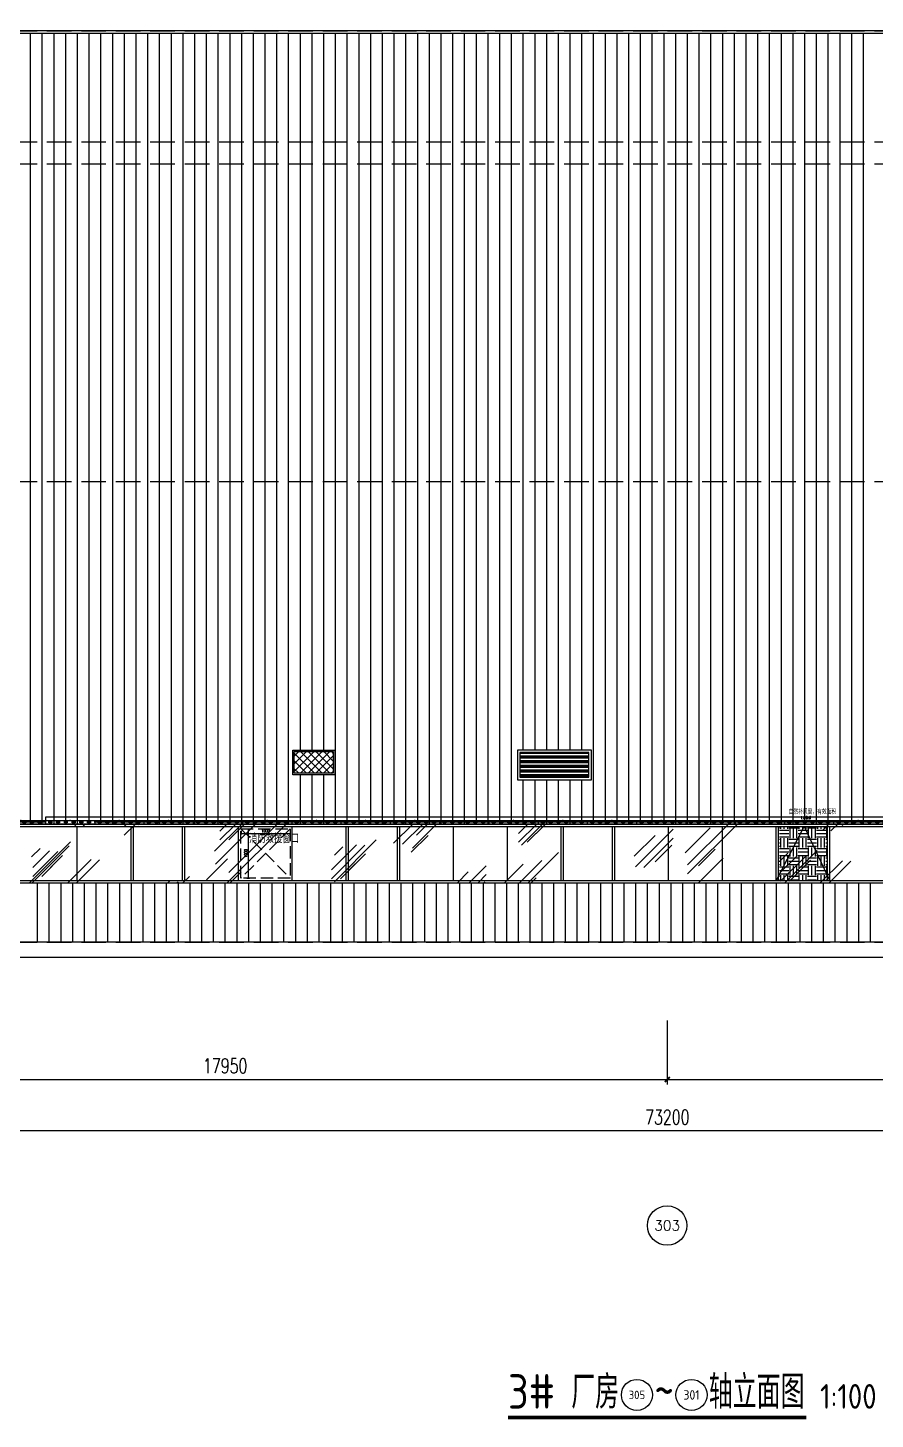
# Model space of a CAD drawing. Extents: x -2377130 to 293730, y -2 to 754590.
# Drawn here: x -331907 to -314707, y 507556 to 535800 of the extents above; entities that cross this region are included whole.
import ezdxf
from ezdxf.enums import TextEntityAlignment as Align

# ---------------------------------------------------------------- set-up
doc = ezdxf.new("R2010")
doc.units = 0
doc.header["$LTSCALE"] = 1000
doc.header["$MEASUREMENT"] = 0
for name, pattern in [('__DASH', [0.35, 0.25, -0.1]), ('DASH', [0.35, 0.25, -0.1]), ('DOTE', [2.42, 2, -0.2, 0.02, -0.2])]:
    doc.linetypes.add(name, pattern=pattern)
doc.layers.get('Defpoints').update_dxf_attribs({"color": 210})
for name, color, linetype in [('A-AXIS-D', 1, 'Continuous'), ('A-AXIS-DOTE', 14, 'DOTE'), ('A-HATCH-2', 251, 'Continuous'), ('A-LIN-V', 9, 'Continuous'), ('A-WINDOW', 140, 'Continuous'), ('AS-WALL', 40, 'Continuous'), ('DIM-照明', 3, 'Continuous'), ('DIM_SYMB', 3, 'Continuous'), ('EQUIP-照明', 3, 'Continuous'), ('PUB_DIM', 3, 'Continuous'), ('PUB_TEXT', 7, 'Continuous'), ('SPACE', 7, 'Continuous'), ('SPACE_HATCH', 8, 'Continuous'), ('建-文字', 7, 'Continuous')]:
    doc.layers.add(name, color=color, linetype=linetype)
doc.layers.add('A-WALL-HATCH', color=8, linetype='Continuous', lineweight=13)
doc.layers.add('A-加建区域', color=47, linetype='Continuous', plot=False)
doc.styles.add('_TCH_AXIS', font='COMPLEX', dxfattribs={"bigfont": 'GBCBIG'})
doc.styles.add('_TCH_DIM_T3', font='SIMPLEX', dxfattribs={"width": 0.705882, "bigfont": 'GBCBIG'})
doc.styles.add('_TCH_SPACE', font='SIMPLEX', dxfattribs={"height": 5, "bigfont": 'GBCBIG'})
doc.styles.add('_TEL_DIM', font='SIMPLEX', dxfattribs={"width": 0.8, "height": 3.5, "bigfont": 'HZTXT'})
doc.styles.add('A-DIM_T3', font='SIMPLEX', dxfattribs={"width": 0.705882, "bigfont": 'GBCBIG'})
doc.styles.add('A-STANDARD', font='SIMPLEX', dxfattribs={"bigfont": 'GBCBIG'})
doc.styles.get("Standard").update_dxf_attribs({"font": 'gbenor.shx', "bigfont": 'gbcbig.shx'})
doc.dimstyles.new('_TCH_ARCH&&20', dxfattribs={"dimtxt": 59.5, "dimasz": 20, "dimexe": 20, "dimexo": 20, "dimgap": 25.25, "dimtad": 1, "dimdec": 0, "dimzin": 0, "dimdsep": 46, "dimtxsty": '_TCH_DIM_T3', "dimblk": 'ARCHTICK', "dimcen": 0.09, "dimclrt": 7, "dimazin": 2, "dimtfac": 1, "dimtdec": 0, "dimtix": 1, "dimtmove": 2, "dimatfit": 3, "dimfxl": 0, "dimtolj": 1, "dimtzin": 0, "dimarcsym": 0})
doc.dimstyles.new('A-DIM&&100', dxfattribs={"dimtxt": 297.5, "dimasz": 100, "dimexe": 100, "dimexo": 100, "dimgap": 126.25, "dimtad": 1, "dimdec": 0, "dimzin": 0, "dimdsep": 46, "dimtxsty": 'A-DIM_T3', "dimblk": 'ARCHTICK', "dimcen": 0.09, "dimclrt": 7, "dimazin": 2, "dimtfac": 1, "dimtdec": 0, "dimtix": 1, "dimtmove": 2, "dimatfit": 3, "dimfxl": 0, "dimtolj": 1, "dimtzin": 0, "dimarcsym": 0})

# ---------------------------------------------------------------- blocks, each defined once
blk = doc.blocks.new('_ArchTick')
at = {"color": 0, "linetype": 'ByBlock', "const_width": 0.4}
blk.add_lwpolyline([(-0.5, -0.5), (0.5, 0.5)], dxfattribs=at)
blk = doc.blocks.new('*D1853')
at = {"layer": 'A-AXIS-D', "color": 0, "lineweight": -2}
for p, q in [((-355526, 514610), (-355526, 513313)), ((-282326, 514610), (-282326, 513313)), ((-355526, 513413), (-282326, 513413))]:
    blk.add_line(p, q, dxfattribs=at)
at = {"layer": 'Defpoints', "color": 0}
for p in [(-355526, 514710), (-282326, 514710), (-282326, 513413)]:
    blk.add_point(p, dxfattribs=at)
at = {"layer": 'A-AXIS-D', "color": 0, "lineweight": -2, "xscale": 100, "yscale": 100, "zscale": 100, "rotation": 180}
blk.add_blockref('_ArchTick', (-355526, 513413), dxfattribs=at)
at = {"layer": 'A-AXIS-D', "color": 0, "lineweight": -2, "xscale": 100, "yscale": 100, "zscale": 100}
blk.add_blockref('_ArchTick', (-282326, 513413), dxfattribs=at)
at = {"layer": 'A-AXIS-D', "color": 7, "insert": (-318926, 513688), "char_height": 297.5, "attachment_point": 5, "style": 'A-DIM_T3'}
blk.add_mtext('\\A1;73200', dxfattribs=at)
blk = doc.blocks.new('*D1850')
at = {"layer": 'A-AXIS-D', "color": 0, "lineweight": -2}
for p, q in [((-318926, 515650), (-318926, 514353)), ((-300976, 515650), (-300976, 514353)), ((-318926, 514453), (-300976, 514453))]:
    blk.add_line(p, q, dxfattribs=at)
at = {"layer": 'Defpoints', "color": 0}
for p in [(-318926, 515750), (-300976, 515750), (-300976, 514453)]:
    blk.add_point(p, dxfattribs=at)
at = {"layer": 'A-AXIS-D', "color": 0, "lineweight": -2, "xscale": 100, "yscale": 100, "zscale": 100, "rotation": 180}
blk.add_blockref('_ArchTick', (-318926, 514453), dxfattribs=at)
at = {"layer": 'A-AXIS-D', "color": 0, "lineweight": -2, "xscale": 100, "yscale": 100, "zscale": 100}
blk.add_blockref('_ArchTick', (-300976, 514453), dxfattribs=at)
at = {"layer": 'A-AXIS-D', "color": 7, "insert": (-309951, 514728), "char_height": 297.5, "attachment_point": 5, "style": 'A-DIM_T3'}
blk.add_mtext('\\A1;17950', dxfattribs=at)
blk = doc.blocks.new('*D1849')
at = {"layer": 'A-AXIS-D', "color": 0, "lineweight": -2}
for p, q in [((-336876, 515650), (-336876, 514353)), ((-318926, 515650), (-318926, 514353)), ((-336876, 514453), (-318926, 514453))]:
    blk.add_line(p, q, dxfattribs=at)
at = {"layer": 'Defpoints', "color": 0}
for p in [(-336876, 515750), (-318926, 515750), (-318926, 514453)]:
    blk.add_point(p, dxfattribs=at)
at = {"layer": 'A-AXIS-D', "color": 0, "lineweight": -2, "xscale": 100, "yscale": 100, "zscale": 100, "rotation": 180}
blk.add_blockref('_ArchTick', (-336876, 514453), dxfattribs=at)
at = {"layer": 'A-AXIS-D', "color": 0, "lineweight": -2, "xscale": 100, "yscale": 100, "zscale": 100}
blk.add_blockref('_ArchTick', (-318926, 514453), dxfattribs=at)
at = {"layer": 'A-AXIS-D', "color": 7, "insert": (-327901, 514728), "char_height": 297.5, "attachment_point": 5, "style": 'A-DIM_T3'}
blk.add_mtext('\\A1;17950', dxfattribs=at)
blk = doc.blocks.new('*D596')
at = {"layer": 'Defpoints', "color": 0}
for p in [(74222, -10680), (75222, -10680), (75222, -10754)]:
    blk.add_point(p, dxfattribs=at)
at = {"layer": 'PUB_DIM', "color": 0, "lineweight": -2}
for p, q in [((74222, -10700), (74222, -10774)), ((75222, -10700), (75222, -10774)), ((74222, -10754), (75222, -10754))]:
    blk.add_line(p, q, dxfattribs=at)
at = {"layer": 'PUB_DIM', "color": 0, "lineweight": -2, "xscale": 20, "yscale": 20, "zscale": 20, "rotation": 180}
blk.add_blockref('_ArchTick', (74222, -10754), dxfattribs=at)
at = {"layer": 'PUB_DIM', "color": 0, "lineweight": -2, "xscale": 20, "yscale": 20, "zscale": 20}
blk.add_blockref('_ArchTick', (75222, -10754), dxfattribs=at)
at = {"layer": 'PUB_DIM', "color": 7, "insert": (74722, -10699), "char_height": 59.5, "attachment_point": 5, "style": '_TCH_DIM_T3'}
blk.add_mtext('\\A1;1000', dxfattribs=at)
blk = doc.blocks.new('*D597')
at = {"layer": 'Defpoints', "color": 0}
for p in [(74323, -10659), (74374, -10659), (74323, -11659)]:
    blk.add_point(p, dxfattribs=at)
at = {"layer": 'PUB_DIM', "color": 0, "lineweight": -2}
for p, q in [((74343, -10659), (74394, -10659)), ((74374, -11659), (74374, -10659)), ((74343, -11659), (74394, -11659))]:
    blk.add_line(p, q, dxfattribs=at)
at = {"layer": 'PUB_DIM', "color": 0, "lineweight": -2, "xscale": 20, "yscale": 20, "zscale": 20}
for p, rotation in [((74374, -10659), 90), ((74374, -11659), 270)]:
    blk.add_blockref('_ArchTick', p, dxfattribs=dict(at, rotation=rotation))
at = {"layer": 'PUB_DIM', "color": 7, "insert": (74319, -11159), "char_height": 59.5, "attachment_point": 5, "rotation": 90, "style": '_TCH_DIM_T3'}
blk.add_mtext('\\A1;1000', dxfattribs=at)
blk = doc.blocks.new('12ZA')
at = {"color": 3}
for p, q in [((11454727, 202786), (11455727, 202786)), ((11454727, 202712), (11454727, 202786)), ((11454727, 202712), (11454727, 202737)), ((11455727, 202712), (11454727, 202712)), ((11454812, 202763), (11454871, 202763)), ((11454812, 202734), (11454812, 202763)), ((11454871, 202734), (11454812, 202734)), ((11454871, 202763), (11454871, 202734)), ((11454969, 202763), (11455028, 202763)), ((11454969, 202734), (11454969, 202763)), ((11455028, 202734), (11454969, 202734)), ((11455028, 202763), (11455028, 202734)), ((11455126, 202763), (11455185, 202763)), ((11455126, 202734), (11455126, 202763)), ((11455185, 202734), (11455126, 202734)), ((11455185, 202763), (11455185, 202734)), ((11455283, 202763), (11455342, 202763)), ((11455283, 202734), (11455283, 202763)), ((11455342, 202734), (11455283, 202734)), ((11455342, 202763), (11455342, 202734)), ((11455439, 202763), (11455499, 202763)), ((11455439, 202734), (11455439, 202763)), ((11455499, 202734), (11455439, 202734)), ((11455499, 202763), (11455499, 202734)), ((11455596, 202763), (11455656, 202763)), ((11455596, 202734), (11455596, 202763)), ((11455656, 202734), (11455596, 202734)), ((11455656, 202763), (11455656, 202734)), ((11455727, 202712), (11455727, 202786)), ((11455727, 202737), (11455727, 202712))]:
    blk.add_line(p, q, dxfattribs=at)
for p in [(11454727, 202749), (11454727, 202749), (11454727, 202749), (11455227, 202786), (11455227, 202786), (11455227, 202786), (11455227, 202712), (11455227, 202712), (11455227, 202712), (11455727, 202749), (11455727, 202749), (11455727, 202749), (11455727, 202749), (11455727, 202749)]:
    blk.add_point(p, dxfattribs=at)
at = {"color": 3, "style": '_TEL_DIM', "flags": 1}
for tag in ['REMARK', 'A']:
    blk.add_attdef(tag, text='', height=0.01, dxfattribs=at).set_placement((11455227, 202712), align=Align.MIDDLE_CENTER)
blk = doc.blocks.new('$equip_U$00000141(SEELE-PC)')
at = {"color": 8}
for p in [(-1, 0), (0, 0.074), (0, -0.074), (1, -0.024)]:
    blk.add_point(p, dxfattribs=at)
at = {"color": 8, "xscale": 0.002, "yscale": 0.002, "zscale": 0.002}
blk.add_blockref('12ZA', (-22910.454, -405.497), dxfattribs=at)
at = {"color": 7, "style": '_TEL_DIM', "flags": 1}
for tag in ['A', 'REMARK']:
    blk.add_attdef(tag, text='', height=0.00002, dxfattribs=at).set_placement((0, 0), align=Align.MIDDLE_CENTER)
blk = doc.blocks.new('$equip_U$00000080(LAPTOP-0UNQ9FSO)')
at = {"color": 4}
blk.add_blockref('$equip_U$00000141(SEELE-PC)', (1, 0.074), dxfattribs=at)
at = {"color": 7, "style": '_TEL_DIM', "flags": 1}
for tag in ['A', 'REMARK']:
    blk.add_attdef(tag, text='', height=0.00002, dxfattribs=at).set_placement((0, 0), align=Align.MIDDLE_CENTER)
blk = doc.blocks.new('紧急救援窗口')
at = {"layer": 'A-LIN-V', "color": 8, "linetype": 'DASH'}
blk.add_lwpolyline([(74221.8, -10659.1), (75221.8, -10659.1), (75221.8, -11659.1), (74221.8, -11659.1)], close=True, dxfattribs=at)
for points in [[(74221.8, -10659.1), (75221.8, -11659.1)], [(75221.8, -10659.1), (74221.8, -11659.1)]]:
    blk.add_lwpolyline(points, dxfattribs=at)
at = {"layer": '建-文字', "color": 8, "style": 'A-STANDARD'}
blk.add_text('消防救援窗口', height=168.79, dxfattribs=at).set_placement((74385.5, -10947.8))
at = {"layer": 'PUB_DIM', "color": 8}
for p1, p2, distance, picture, middle in [((74221.8, -10680.5), (75221.8, -10680.5), -73.3, '*D596', (74721.8, -10698.8)), ((74323, -11659.1), (74323, -10659.1), -51.4, '*D597', (74319.4, -11159.1))]:
    dim = blk.add_aligned_dim(p1=p1, p2=p2, distance=distance, dimstyle='_TCH_ARCH&&20', dxfattribs=at)
    dim.commit()
    dim.dimension.update_dxf_attribs({"geometry": picture, "text_midpoint": middle})

msp = doc.modelspace()

# ---------------------------------------------------------------- hatches: boundary and pattern name
at = {"layer": 'A-HATCH-2'}
h = msp.add_hatch(dxfattribs=at)
h.set_pattern_fill('ANSI37', color=8, scale=70)
h.set_pattern_definition([(45, (20, 0), (-78.577241, 78.577241), []), (135, (20, 0), (-78.577241, -78.577241), [])])
h.paths.add_polyline_path([(-326498.1, 521107.5), (-325708.1, 521107.5), (-325708.1, 520667.5), (-326498.1, 520667.5)])
at = {"layer": 'SPACE_HATCH'}
h = msp.add_hatch(dxfattribs=at)
h.set_pattern_fill('土壤', color=8, scale=50, style=0)
h.set_pattern_definition([(0, (1610478.6, 1e-08), (187.5, 187.5), [187.5, -187.5]), (0, (1610478.6, 70.31), (187.5, 187.5), [187.5, -187.5]), (0, (1610478.6, 140.63), (187.5, 187.5), [187.5, -187.5]), (90, (1610502.04, 164.06), (-187.5, 187.5), [187.5, -187.5]), (90, (1610572.36, 164.06), (-187.5, 187.5), [187.5, -187.5]), (90, (1610642.67, 164.06), (-187.5, 187.5), [187.5, -187.5])])
h.paths.add_polyline_path([(-315675.6, 518487.5), (-316665.3, 518487.5), (-316665.3, 519587.5), (-315675.6, 519587.5)])

# ---------------------------------------------------------------- linework, layer by layer
at = {"layer": 'A-AXIS-D', "color": 8}
msp.add_circle((-318929.8, 511487.5), 400, dxfattribs=at)
at = {"layer": 'A-AXIS-DOTE', "color": 8, "linetype": '__DASH', "ltscale": 2}
for p, q in [((-363020.3, 535737.5), (-274992.5, 535737.5)), ((-363020.3, 533487.5), (-274992.5, 533487.5)), ((-363020.3, 533037.5), (-274992.5, 533037.5)), ((-363020.3, 517237.5), (-273756.4, 517237.5))]:
    msp.add_line(p, q, dxfattribs=at)
at = {"layer": 'A-HATCH-2', "color": 8, "linetype": 'Continuous'}
for p, q in [((-331851.2, 519637.5), (-331851.2, 535687.5)), ((-331613.1, 519637.5), (-331613.1, 535687.5)), ((-331375, 519637.5), (-331375, 535687.5)), ((-331136.9, 519637.5), (-331136.9, 535687.5)), ((-330898.7, 519637.5), (-330898.7, 535687.5)), ((-330660.6, 519637.5), (-330660.6, 535687.5)), ((-330422.5, 519637.5), (-330422.5, 535687.5)), ((-330184.4, 519637.5), (-330184.4, 535687.5)), ((-329946.2, 519637.5), (-329946.2, 535687.5)), ((-329708.1, 519637.5), (-329708.1, 535687.5)), ((-329470, 519637.5), (-329470, 535687.5)), ((-329231.9, 519637.5), (-329231.9, 535687.5)), ((-328993.7, 519637.5), (-328993.7, 535687.5)), ((-328755.6, 519637.5), (-328755.6, 535687.5)), ((-328517.5, 519637.5), (-328517.5, 535687.5)), ((-328279.4, 519637.5), (-328279.4, 535687.5)), ((-328041.2, 519637.5), (-328041.2, 535687.5)), ((-327803.1, 519637.5), (-327803.1, 535687.5)), ((-327565, 519637.5), (-327565, 535687.5)), ((-327326.9, 519637.5), (-327326.9, 535687.5)), ((-327088.7, 519637.5), (-327088.7, 535687.5)), ((-326850.6, 519637.5), (-326850.6, 535687.5)), ((-326612.5, 519637.5), (-326612.5, 535687.5)), ((-326374.4, 521137.5), (-326374.4, 535687.5)), ((-326136.2, 521137.5), (-326136.2, 535687.5)), ((-325898.1, 521137.5), (-325898.1, 535687.5)), ((-325660, 519637.5), (-325660, 535687.5)), ((-325421.9, 519637.5), (-325421.9, 535687.5)), ((-325183.7, 519637.5), (-325183.7, 535687.5)), ((-324945.6, 519637.5), (-324945.6, 535687.5)), ((-324707.5, 519637.5), (-324707.5, 535687.5)), ((-324469.4, 519637.5), (-324469.4, 535687.5)), ((-324231.2, 519637.5), (-324231.2, 535687.5)), ((-323993.1, 519637.5), (-323993.1, 535687.5)), ((-323755, 519637.5), (-323755, 535687.5)), ((-323516.9, 519637.5), (-323516.9, 535687.5)), ((-323278.7, 519637.5), (-323278.7, 535687.5)), ((-323040.6, 519637.5), (-323040.6, 535687.5)), ((-322802.5, 519637.5), (-322802.5, 535687.5)), ((-322564.4, 519637.5), (-322564.4, 535687.5)), ((-322326.2, 519637.5), (-322326.2, 535687.5)), ((-322088.1, 519637.5), (-322088.1, 535687.5)), ((-321850, 521137.5), (-321850, 535687.5)), ((-321611.9, 521137.5), (-321611.9, 535687.5)), ((-321373.7, 521137.5), (-321373.7, 535687.5)), ((-321135.6, 521137.5), (-321135.6, 535687.5)), ((-320897.5, 521137.5), (-320897.5, 535687.5)), ((-320659.4, 521137.5), (-320659.4, 535687.5)), ((-320421.2, 519637.5), (-320421.2, 535687.5)), ((-320183.1, 519637.5), (-320183.1, 535687.5)), ((-319945, 519637.5), (-319945, 535687.5)), ((-319706.9, 519637.5), (-319706.9, 535687.5)), ((-319468.7, 519637.5), (-319468.7, 535687.5)), ((-319230.6, 519637.5), (-319230.6, 535687.5)), ((-318992.5, 519637.5), (-318992.5, 535687.5)), ((-318754.4, 519637.5), (-318754.4, 535687.5)), ((-318516.2, 519637.5), (-318516.2, 535687.5)), ((-318278.1, 519637.5), (-318278.1, 535687.5)), ((-318040, 519637.5), (-318040, 535687.5)), ((-317801.9, 519637.5), (-317801.9, 535687.5)), ((-317563.7, 519637.5), (-317563.7, 535687.5)), ((-317325.6, 519637.5), (-317325.6, 535687.5)), ((-317087.5, 519637.5), (-317087.5, 535687.5)), ((-316849.4, 519637.5), (-316849.4, 535687.5)), ((-316611.2, 519637.5), (-316611.2, 535687.5)), ((-316373.1, 519637.5), (-316373.1, 535687.5)), ((-316135, 519637.5), (-316135, 535687.5)), ((-315896.9, 519637.5), (-315896.9, 535687.5)), ((-315658.7, 519637.5), (-315658.7, 535687.5)), ((-315420.6, 519637.5), (-315420.6, 535687.5)), ((-315182.5, 519637.5), (-315182.5, 535687.5)), ((-314944.4, 519637.5), (-314944.4, 535687.5)), ((-326374.4, 519637.5), (-326374.4, 520637.5)), ((-326136.2, 519637.5), (-326136.2, 520637.5)), ((-325898.1, 519637.5), (-325898.1, 520637.5)), ((-321850, 519637.5), (-321850, 520537.5)), ((-321611.9, 519637.5), (-321611.9, 520537.5)), ((-321373.7, 519637.5), (-321373.7, 520537.5)), ((-321135.6, 519637.5), (-321135.6, 520537.5)), ((-320897.5, 519637.5), (-320897.5, 520537.5)), ((-320659.4, 519637.5), (-320659.4, 520537.5)), ((-331708.7, 517237.5), (-331708.7, 518437.5)), ((-331470.6, 517237.5), (-331470.6, 518437.5)), ((-331232.5, 517237.5), (-331232.5, 518437.5)), ((-330994.4, 517237.5), (-330994.4, 518437.5)), ((-330756.2, 517237.5), (-330756.2, 518437.5)), ((-330518.1, 517237.5), (-330518.1, 518437.5)), ((-330280, 517237.5), (-330280, 518437.5)), ((-330041.9, 517237.5), (-330041.9, 518437.5)), ((-329803.7, 517237.5), (-329803.7, 518437.5)), ((-329565.6, 517237.5), (-329565.6, 518437.5)), ((-329327.5, 517237.5), (-329327.5, 518437.5)), ((-329089.4, 517237.5), (-329089.4, 518437.5)), ((-328851.2, 517237.5), (-328851.2, 518437.5)), ((-328613.1, 517237.5), (-328613.1, 518437.5)), ((-328375, 517237.5), (-328375, 518437.5)), ((-328136.9, 517237.5), (-328136.9, 518437.5)), ((-327898.7, 517237.5), (-327898.7, 518437.5)), ((-327660.6, 517237.5), (-327660.6, 518437.5)), ((-327422.5, 517237.5), (-327422.5, 518437.5)), ((-327184.4, 517237.5), (-327184.4, 518437.5)), ((-326946.2, 517237.5), (-326946.2, 518437.5)), ((-326708.1, 517237.5), (-326708.1, 518437.5)), ((-326470, 517237.5), (-326470, 518437.5)), ((-326231.9, 517237.5), (-326231.9, 518437.5)), ((-325993.7, 517237.5), (-325993.7, 518437.5)), ((-325755.6, 517237.5), (-325755.6, 518437.5)), ((-325517.5, 517237.5), (-325517.5, 518437.5)), ((-325279.4, 517237.5), (-325279.4, 518437.5)), ((-325041.2, 517237.5), (-325041.2, 518437.5)), ((-324803.1, 517237.5), (-324803.1, 518437.5)), ((-324565, 517237.5), (-324565, 518437.5)), ((-324326.9, 517237.5), (-324326.9, 518437.5)), ((-324088.7, 517237.5), (-324088.7, 518437.5)), ((-323850.6, 517237.5), (-323850.6, 518437.5)), ((-323612.5, 517237.5), (-323612.5, 518437.5)), ((-323374.4, 517237.5), (-323374.4, 518437.5)), ((-323136.2, 517237.5), (-323136.2, 518437.5)), ((-322898.1, 517237.5), (-322898.1, 518437.5)), ((-322660, 517237.5), (-322660, 518437.5)), ((-322421.9, 517237.5), (-322421.9, 518437.5)), ((-322183.7, 517237.5), (-322183.7, 518437.5)), ((-321945.6, 517237.5), (-321945.6, 518437.5)), ((-321707.5, 517237.5), (-321707.5, 518437.5)), ((-321469.4, 517237.5), (-321469.4, 518437.5)), ((-321231.2, 517237.5), (-321231.2, 518437.5)), ((-320993.1, 517237.5), (-320993.1, 518437.5)), ((-320755, 517237.5), (-320755, 518437.5)), ((-320516.9, 517237.5), (-320516.9, 518437.5)), ((-320278.7, 517237.5), (-320278.7, 518437.5)), ((-320040.6, 517237.5), (-320040.6, 518437.5)), ((-319802.5, 517237.5), (-319802.5, 518437.5)), ((-319564.4, 517237.5), (-319564.4, 518437.5)), ((-319326.2, 517237.5), (-319326.2, 518437.5)), ((-319088.1, 517237.5), (-319088.1, 518437.5)), ((-318850, 517237.5), (-318850, 518437.5)), ((-318611.9, 517237.5), (-318611.9, 518437.5)), ((-318373.7, 517237.5), (-318373.7, 518437.5)), ((-318135.6, 517237.5), (-318135.6, 518437.5)), ((-317897.5, 517237.5), (-317897.5, 518437.5)), ((-317659.4, 517237.5), (-317659.4, 518437.5)), ((-317421.2, 517237.5), (-317421.2, 518437.5)), ((-317183.1, 517237.5), (-317183.1, 518437.5)), ((-316945, 517237.5), (-316945, 518437.5)), ((-316706.9, 517237.5), (-316706.9, 518437.5)), ((-316468.7, 517237.5), (-316468.7, 518437.5)), ((-316230.6, 517237.5), (-316230.6, 518437.5)), ((-315992.5, 517237.5), (-315992.5, 518437.5)), ((-315754.4, 517237.5), (-315754.4, 518437.5)), ((-315516.2, 517237.5), (-315516.2, 518437.5)), ((-315278.1, 517237.5), (-315278.1, 518437.5)), ((-315040, 517237.5), (-315040, 518437.5)), ((-314801.9, 517237.5), (-314801.9, 518437.5))]:
    msp.add_line(p, q, dxfattribs=at)
at = {"layer": 'A-LIN-V', "color": 8}
for p, q in [((-282326.4, 535737.5), (-355526.4, 535737.5)), ((-282326.4, 535687.5), (-355526.4, 535687.5)), ((-282326.4, 517237.5), (-355526.4, 517237.5))]:
    msp.add_line(p, q, dxfattribs=at)
at = {"layer": 'A-WALL-HATCH', "color": 8, "linetype": 'Continuous'}
for p, q in [((-320517.1, 521085.4), (-321917.1, 521085.4)), ((-320517.1, 521069.5), (-321917.1, 521069.5)), ((-320517.1, 521021.9), (-321917.1, 521021.9)), ((-320517.1, 521006), (-321917.1, 521006)), ((-320517.1, 520990.1), (-321917.1, 520990.1)), ((-320517.1, 520974.2), (-321917.1, 520974.2)), ((-320517.1, 520926.6), (-321917.1, 520926.6)), ((-320517.1, 520910.8), (-321917.1, 520910.8)), ((-320517.1, 520894.9), (-321917.1, 520894.9)), ((-320517.1, 520879), (-321917.1, 520879)), ((-320517.1, 520831.4), (-321917.1, 520831.4)), ((-320517.1, 520815.5), (-321917.1, 520815.5)), ((-320517.1, 520799.6), (-321917.1, 520799.6)), ((-320517.1, 520783.7), (-321917.1, 520783.7)), ((-320517.1, 520736.1), (-321917.1, 520736.1)), ((-320517.1, 520720.3), (-321917.1, 520720.3)), ((-320517.1, 520704.4), (-321917.1, 520704.4)), ((-320517.1, 520688.5), (-321917.1, 520688.5)), ((-320517.1, 520640.9), (-321917.1, 520640.9)), ((-320517.1, 520625), (-321917.1, 520625)), ((-320517.1, 520609.1), (-321917.1, 520609.1)), ((-320517.1, 520593.2), (-321917.1, 520593.2)), ((-330955.9, 519602.3), (-330920.8, 519637.5)), ((-330786.2, 519592), (-330740.8, 519637.5)), ((-329948.1, 519590.1), (-329900.8, 519637.5)), ((-329948.1, 519410.1), (-329720.8, 519637.5)), ((-329675.3, 519622.9), (-329660.8, 519637.5)), ((-328119.4, 519084.1), (-327566.1, 519637.5)), ((-328097.1, 518825.3), (-327284.9, 519637.5)), ((-328009.7, 519313.8), (-327686.1, 519637.5)), ((-328009.7, 519493.8), (-327866.1, 519637.5)), ((-327855.6, 518447.9), (-326666.1, 519637.5)), ((-327829.7, 519313.8), (-327506.1, 519637.5)), ((-327826.8, 518656.8), (-326846.1, 519637.5)), ((-327649.7, 519493.8), (-327506.1, 519637.5)), ((-324482.3, 519246.5), (-324091.4, 519637.5)), ((-324302.3, 519225.9), (-323890.8, 519637.5)), ((-324122.3, 519066.5), (-323782.9, 519405.9)), ((-324099.9, 519148.9), (-323611.4, 519637.5)), ((-324015.1, 519413.8), (-323791.4, 519637.5)), ((-321947.6, 519266.5), (-321576.7, 519637.5)), ((-321947.6, 519446.5), (-321756.7, 519637.5)), ((-321887.6, 519206.5), (-321456.7, 519637.5)), ((-321767.6, 519266.5), (-321396.7, 519637.5)), ((-321587.6, 519446.5), (-321396.7, 519637.5)), ((-320507.6, 519626.5), (-320496.7, 519637.5)), ((-319596.6, 518982.8), (-319172.3, 519407.1)), ((-319571.7, 518767.7), (-318808.1, 519531.4)), ((-318566.3, 519053.1), (-318057.2, 519562.2)), ((-318513, 518806.5), (-317682, 519637.5)), ((-318513, 518626.5), (-317502, 519637.5)), ((-315777, 519507.7), (-315647.3, 519637.5)), ((-315607.3, 519497.4), (-315467.3, 519637.5)), ((-315377.6, 519607.1), (-315347.3, 519637.5)), ((-331867.1, 518449.3), (-331043.3, 519273.2)), ((-331829.3, 518968.9), (-331659.6, 519138.6)), ((-331808.9, 518449.3), (-331065.6, 519192.6)), ((-325742.3, 518706.5), (-325233.2, 519215.6)), ((-325742.3, 518526.5), (-325063.5, 519205.3)), ((-325682.3, 518466.5), (-324833.8, 519315)), ((-325682.3, 519006.5), (-325512.6, 519176.2)), ((-319402, 518757.4), (-318808.1, 519351.4)), ((-319172.3, 518867.1), (-318832.9, 519206.5)), ((-318291.1, 518788.3), (-317951.7, 519127.7)), ((-331804.5, 518753.8), (-331465.1, 519093.2)), ((-331804.5, 518573.8), (-331295.3, 519082.9)), ((-331624.4, 518573.8), (-331200.2, 518998.1)), ((-331444.4, 518753.8), (-331274.7, 518923.5)), ((-331089.2, 518449.1), (-330620.2, 518918)), ((-330909.2, 518449), (-330450.5, 518907.7)), ((-328277.1, 518506.4), (-327852.8, 518930.7)), ((-325562.3, 518526.5), (-325053.2, 519035.6)), ((-325382.3, 518706.5), (-325127.8, 518961.1)), ((-321928.4, 518445.7), (-321476.1, 518898)), ((-321748.4, 518445.7), (-321136.7, 519057.4)), ((-318295.6, 518444.4), (-317792.3, 518947.7)), ((-316650.4, 518874.3), (-316480.7, 519044)), ((-316625.5, 518659.2), (-316286.1, 518998.6)), ((-316625.5, 518479.2), (-316116.4, 518988.3)), ((-316540.9, 518443.8), (-315886.7, 519098)), ((-316445.5, 518479.2), (-316021.2, 518903.5)), ((-315821.2, 518443.5), (-315373.4, 518891.3)), ((-315641.2, 518443.5), (-315203.7, 518881)), ((-328755.3, 518448.2), (-328628.6, 518575)), ((-327795.7, 518447.9), (-327577.6, 518665.9)), ((-323187.9, 518446.2), (-322967.1, 518667.1)), ((-322948, 518446.1), (-322602.8, 518791.3)), ((-322768.1, 518446.1), (-322602.8, 518611.3)), ((-322228.3, 518445.9), (-321851.9, 518822.2)), ((-316265.5, 518659.2), (-316095.8, 518828.9)), ((-329055.2, 518448.3), (-329028, 518475.6)), ((-328875.3, 518448.3), (-328858.3, 518465.3)), ((-322648.1, 518446), (-322627.6, 518466.5)), ((-321688.5, 518445.7), (-321587.1, 518547.1))]:
    msp.add_line(p, q, dxfattribs=at)
at = {"layer": 'A-WINDOW', "color": 8}
for p, q in [((-320467.1, 521137.5), (-321967.1, 521137.5)), ((-321967.1, 521137.5), (-321967.1, 520537.5)), ((-320467.1, 520537.5), (-320467.1, 521137.5)), ((-320517.1, 521087.5), (-321917.1, 521087.5)), ((-321917.1, 521087.5), (-321917.1, 520587.5)), ((-320517.1, 520587.5), (-320517.1, 521087.5)), ((-321967.1, 520537.5), (-320467.1, 520537.5)), ((-321917.1, 520587.5), (-320517.1, 520587.5)), ((-330903.1, 518487.5), (-330903.1, 519587.5)), ((-329811.9, 518487.5), (-329811.9, 519587.5)), ((-329761.9, 518487.5), (-329761.9, 519587.5)), ((-328770.6, 518487.5), (-328770.6, 519587.5)), ((-328720.6, 518487.5), (-328720.6, 519587.5)), ((-327629.4, 518487.5), (-327629.4, 519587.5)), ((-326538.1, 518487.5), (-326538.1, 519587.5)), ((-325446.9, 518487.5), (-325446.9, 519587.5)), ((-325396.9, 518487.5), (-325396.9, 519587.5)), ((-324405.6, 518487.5), (-324405.6, 519587.5)), ((-324355.6, 518487.5), (-324355.6, 519587.5)), ((-323264.4, 518487.5), (-323264.4, 519587.5)), ((-322173.1, 518487.5), (-322173.1, 519587.5)), ((-321081.9, 518487.5), (-321081.9, 519587.5)), ((-321031.9, 518487.5), (-321031.9, 519587.5)), ((-320040.6, 518487.5), (-320040.6, 519587.5)), ((-319990.6, 518487.5), (-319990.6, 519587.5)), ((-318899.4, 518487.5), (-318899.4, 519587.5)), ((-317808.1, 518487.5), (-317808.1, 519587.5)), ((-316716.9, 518487.5), (-316716.9, 519587.5)), ((-316666.9, 518487.5), (-316666.9, 519587.5)), ((-315675.6, 518487.5), (-315675.6, 519587.5)), ((-315625.6, 518487.5), (-315625.6, 519587.5))]:
    msp.add_line(p, q, dxfattribs=at)
for points in [[(-300476.4, 535687.5), (-298976.4, 535687.5), (-298976.4, 518437.5), (-343998.1, 518437.5), (-343998.1, 517237.5), (-347802.4, 517237.5), (-347802.4, 519637.5), (-300476.4, 519637.5), (-300476.4, 531737.5)], [(-326528.1, 521137.5), (-325678.1, 521137.5), (-325678.1, 520637.5), (-326528.1, 520637.5)], [(-326498.1, 521107.5), (-325708.1, 521107.5), (-325708.1, 520667.5), (-326498.1, 520667.5)]]:
    msp.add_lwpolyline(points, close=True, dxfattribs=at)
for points in [[(-344048.1, 518487.5), (-344048.1, 517287.5), (-347752.4, 517287.5), (-347752.4, 519587.5), (-300476.4, 519587.5)], [(-316716.9, 518487.5), (-316146.2, 519587.5), (-315625.6, 518487.5)], [(-300476.4, 518487.5), (-343998.1, 518487.5)]]:
    msp.add_lwpolyline(points, dxfattribs=at)
at = {"layer": 'A-加建区域', "color": 8, "linetype": '__DASH', "ltscale": 2}
msp.add_line((-363020.3, 526587.5), (-273756.4, 526587.5), dxfattribs=at)
at = {"layer": 'AS-WALL', "color": 8}
msp.add_line((-363020.3, 516937.5), (-274992.5, 516937.5), dxfattribs=at)
at = {"layer": 'DIM-照明', "color": 6}
for points in [[(-300630, 535800), (-300630, 519780), (-331550, 519780), (-331550, 519674.5), (-347840, 519674.5), (-347840, 517737.5)], [(-300590, 535800), (-300590, 519740), (-307550, 519740), (-307550, 519674.5), (-330550, 519674.5)]]:
    msp.add_lwpolyline(points, dxfattribs=at)
at = {"layer": 'DIM_SYMB', "color": 8, "const_width": 70}
msp.add_lwpolyline([(-322159.8, 507591.3), (-316105.8, 507591.3)], dxfattribs=at)
at = {"layer": 'PUB_TEXT', "color": 8}
for centre in [(-319543.5, 508048.6), (-318435.1, 508048.6)]:
    msp.add_circle(centre, 315, dxfattribs=at)

# ---------------------------------------------------------------- block references
at = {"layer": 'A-WINDOW', "color": 8}
msp.add_blockref('紧急救援窗口', (-401801.8, 530199.1), dxfattribs=at)
at = {"layer": 'EQUIP-照明', "color": 8, "xscale": 500, "yscale": 500, "zscale": 500, "rotation": 180}
for p in [(-331550, 519711.5), (-330550, 519711.5), (-329550, 519711.5), (-328550, 519711.5), (-327550, 519711.5), (-326550, 519711.5), (-325550, 519711.5), (-324550, 519711.5), (-323550, 519711.5), (-322550, 519711.5), (-321550, 519711.5), (-320550, 519711.5), (-319550, 519711.5), (-318550, 519711.5), (-317550, 519711.5), (-316550, 519711.5), (-315550, 519711.5), (-314550, 519711.5)]:
    msp.add_blockref('$equip_U$00000080(LAPTOP-0UNQ9FSO)', p, dxfattribs=at)

# ---------------------------------------------------------------- texts
at = {"layer": 'PUB_TEXT', "color": 8, "style": '_TCH_AXIS'}
msp.add_text('303', height=206.28, dxfattribs=at).set_placement((-319190.2, 511384.3), (-318669.5, 511384.3), align=Align.FIT)
at = {"layer": 'PUB_TEXT', "color": 8}
for s, height, p in [('3#', 700, (-322159.8, 507768.6)), ('厂房', 675.18, (-320876.4, 507768.6)), ('轴立面图', 675.18, (-318085.1, 507768.6)), ('~', 700, (-319193.5, 507768.6)), ('1:100', 500, (-315825.8, 507768.6))]:
    msp.add_text(s, height=height, dxfattribs=at).set_placement(p)
for s, height, width, p, p2 in [('305', 172.13, 1.178164, (-319711.7, 507962.5), (-319375.2, 507962.5)), ('301', 191.75, 1.164924, (-318598, 507952.7), (-318272.2, 507952.7))]:
    msp.add_text(s, height=height, dxfattribs=dict(at, width=width)).set_placement(p, p2, align=Align.FIT)
at = {"layer": 'SPACE', "color": 8, "style": '_TCH_SPACE'}
msp.add_text('自然补风窗，有效面积', height=96.45, dxfattribs=at).set_placement((-316462.5, 519837.5))
at = {"layer": 'SPACE', "color": 8, "style": '_TCH_SPACE', "width": 0.705882}
for s, height, p in [('1.09m', 59.5, (-316228.2, 519735.1)), ('2', 29.8, (-316036.2, 519770.1))]:
    msp.add_text(s, height=height, dxfattribs=at).set_placement(p)

# ---------------------------------------------------------------- dimensions: what is measured, and where the dimension line sits
at = {"layer": 'A-AXIS-D', "color": 8}
for base, p1, p2, picture, middle in [((-318926.4, 514453.4), (-336876.4, 515750), (-318926.4, 515750), '*D1849', (-327901.4, 514728.4)), ((-300976.4, 514453.4), (-318926.4, 515750), (-300976.4, 515750), '*D1850', (-309951.4, 514728.4)), ((-282326.4, 513413.4), (-355526.4, 514710), (-282326.4, 514710), '*D1853', (-318926.4, 513688.4))]:
    dim = msp.add_linear_dim(base=base, p1=p1, p2=p2, angle=360, dimstyle='A-DIM&&100', override={"dimgap": 0}, dxfattribs=at)
    dim.commit()
    dim.dimension.update_dxf_attribs({"geometry": picture, "text_midpoint": middle, "dimtype": 161})

doc.saveas('drawing.dxf')
